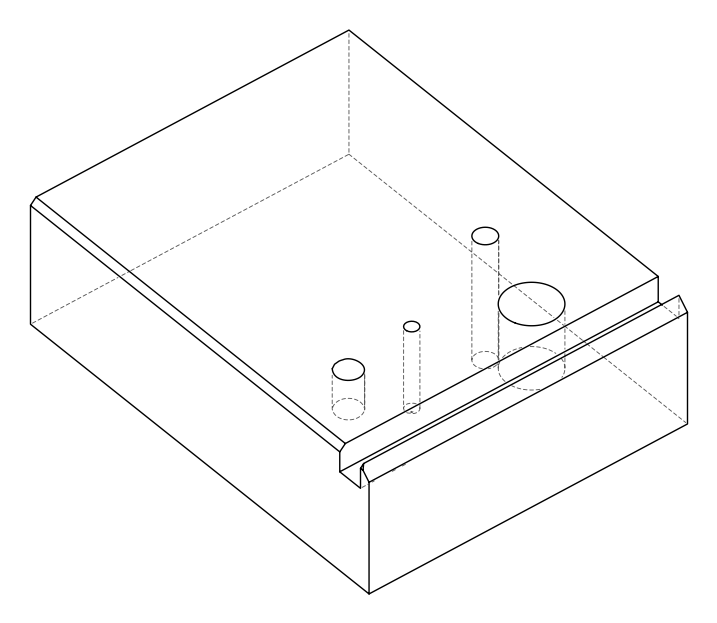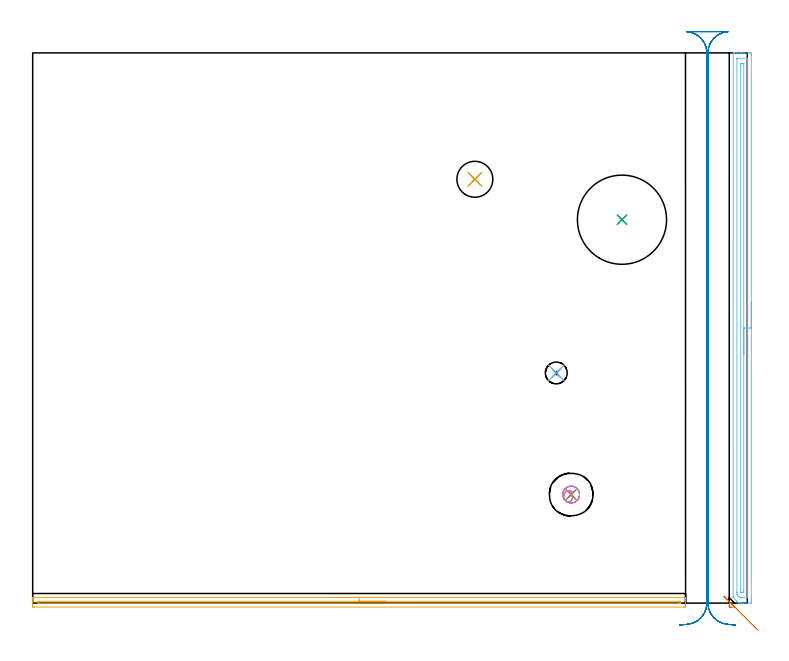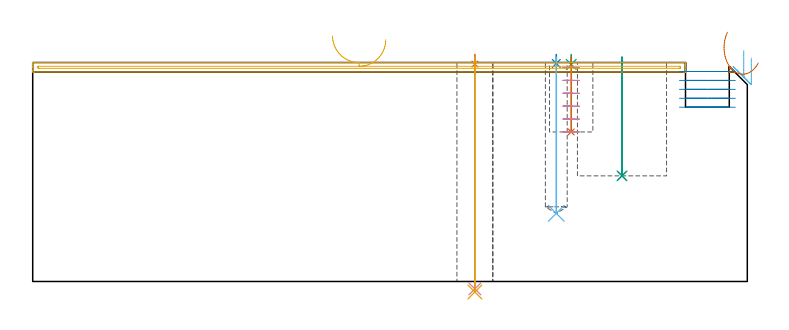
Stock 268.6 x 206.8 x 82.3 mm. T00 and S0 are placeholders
(PLAN: 14 operations, 9 tool changes, 16.6 min)
(1 SPOT_DRILL | STEP1HOLE | NXT0321_9005460120000 | 0.03 min | 1 mm3)
(2 SPOT_DRILL_1 | STEP1POCKET | NXT0321_9005460120000 | 0.03 min | 0 mm3)
(3 SPOT_DRILL_2 | STEP1POCKET_1 | NXT0321_9005460120000 | 0.03 min | 3 mm3)
(4 DRILL_THROUGH_HOLE_INTO_CENTER | STEP1HOLE | NXT0301_042 | 0.35 min | 3243 mm3)
(5 DRILL_TO_ENLARGE_THROUGH_HOLE | STEP1HOLE | NXT0301_102 | 0.35 min | 8521 mm3)
(6 DRILL_BLIND_HOLE_INTO_CENTER | STEP1POCKET | UGT0301_199 | 0.24 min | 2897 mm3)
(7 DRILL_BLIND_HOLE_INTO_CENTER_1 | STEP1POCKET_1 | NXT0301_128 | 0.11 min | 2823 mm3)
(8 INDEXABLE_INSERT_DRILL_BLIND_HOLE_FROM_SOLID | STEP1POCKET_2 | NXT0302_014 | 0.18 min | 15365 mm3)
(9 DRILL_TO_ENLARGE_BLIND_HOLE | STEP1POCKET_2 | UGT0301_383 | 0.18 min | 22169 mm3)
(10 MILL_ROUGH_BLIND_HOLE_CONTOUR | STEP1POCKET_1 | NXT0201_013 | Spiral | 0.78 min | 2621 mm3)
(11 AREA_MILL | FG_CHAMFER_SURFACE | UGT0205_001 | 4.08 min | 1610 mm3)
(12 AREA_MILL_1 | FG_CHAMFER_SURFACE_1 | UGT0205_001 | 5.13 min | 7126 mm3)
(13 AREA_MILL_2 | FG_CHAMFER_SURFACE_2 | UGT0205_001 | 0.16 min | 15 mm3)
(14 MILL_RECTANGULAR_SLOT | SLOT_RECTANGULAR | UGT0201_010 | Follow Part, ap 4, ae 75% | 4.91 min | 56724 mm3)
(TOOL NXT0321_9005460120000 | NC Spot Drill, 142deg, 12mm, Carbide, Uncoated | D12 PA142 FL30 Z2)
(TOOL NXT0301_042 | Carbide Drill 7.1mm [860.1-0710-057A1-MM 2214] | D7.1 PA140 FL85 Z2)
(TOOL NXT0301_102 | Carbide Drill 13.5mm [860.1-1350-108A1-MM 2214] | D13.5 PA140 FL123 Z2)
(TOOL UGT0301_199 | Twist Drill 8.2 mm | D8.2 PA118 FL72 Z2)
(TOOL NXT0301_128 | Carbide Drill 12mm [861.1-1200-036A1-GP GC34] | D12 PA150 FL37.4 Z2)
(TOOL NXT0302_014 | Index. Insert Drill 21.5mm [880-D2150L25-03] | D21.5 PA176 FL65 Z2)
(TOOL UGT0301_383 | Twist Drill Flat Bottom 33.5 mm | D33.5 PA180 FL175 Z2)
(TOOL NXT0201_013 | ENDMILL 10mm | D10 FL30 Z4)
(TOOL UGT0205_001 | Chamfer Mill 20 x 3 x 45 deg. | D20 FL50 Z2)
(TOOL UGT0201_010 | End Mill 16 mm | D16 FL22 Z2)
(OP 1 SPOT_DRILL)
G17 G21 G94 G90
T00 M6
G54
G17 G0 G90 X166.2 Y159.3 S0 M3
G43 Z92.3 H0
G94 G81 G98 Z81.715 F250. R85.3
G80
M5
M2
(OP 2 SPOT_DRILL_1)
G17 G21 G94 G90
T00 M6
G54
G17 G0 G90 X196.8 Y86.5 S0 M3
G43 Z92.3 H0
G94 G81 G98 Z81.947 F250. R85.3
G80
M5
M2
(OP 3 SPOT_DRILL_2)
G17 G21 G94 G90
T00 M6
G54
G17 G0 G90 X202.4 Y40.8 S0 M3
G43 Z92.3 H0
G94 G81 G98 Z81.598 F250. R85.3
G80
M5
M2
(OP 4 DRILL_THROUGH_HOLE_INTO_CENTER)
G17 G21 G94 G90
T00 M6
G54
G17 G0 G90 X166.2 Y159.3 S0 M3
G43 Z92.3 H1
G94 G73 G98 Z-2.792 F250. Q7.091 R84.3
G80
M5
M2
(OP 5 DRILL_TO_ENLARGE_THROUGH_HOLE)
G17 G21 G94 G90
T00 M6
G54
G17 G0 G90 X166.2 Y159.3 S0 M3
G43 Z92.3 H1
G94 G73 G98 Z-3.957 F250. Q12.322 R84.3
G80
M5
M2
(OP 6 DRILL_BLIND_HOLE_INTO_CENTER)
G17 G21 G94 G90
T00 M6
G54
G17 G0 G90 X196.8 Y86.5 S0 M3
G43 Z92.3 H0
G94 G81 G98 Z25.6 F250. R84.3
G80
M5
M2
(OP 7 DRILL_BLIND_HOLE_INTO_CENTER_1)
G17 G21 G94 G90
T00 M6
G54
G17 G0 G90 X202.4 Y40.8 S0 M3
G43 Z92.3 H1
G94 G81 G98 Z56.2 F250. R84.3
G80
M5
M2
(OP 8 INDEXABLE_INSERT_DRILL_BLIND_HOLE_FROM_SOLID)
G17 G21 G94 G90
T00 M6
G54
G17 G0 G90 X221.5 Y144.1 S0 M3
G43 Z92.3 H1
G94 G81 G98 Z39.7 F250. R84.3
G80
M5
M2
(OP 9 DRILL_TO_ENLARGE_BLIND_HOLE)
G17 G21 G94 G90
T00 M6
G54
G17 G0 G90 X221.5 Y144.1 S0 M3
G43 Z92.3 H0
G94 G81 G98 Z39.7 F250. R84.3
G80
M5
M2
(OP 10 MILL_ROUGH_BLIND_HOLE_CONTOUR)
G17 G21 G94 G90
T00 M6
G54
G17 G0 G90 X202.4 Y40.8 S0 M3
G43 Z92.3 H0
Z80.45
G94 G3 X202.853 Y41.49 R0.494 F250.
X201.774 Y42.245 R1.257
X199.712 Y40.948 R2.094
X200.244 Y38.504 R2.207
X204.696 Y38.644 R3.15
X200.244 Y38.504 R-3.15
X202.47 Y38.574 R1.575
X202.4 Y40.8 R1.575
G0 Z75.6
G3 X202.853 Y41.49 R0.494
X201.774 Y42.245 R1.257
X199.712 Y40.948 R2.094
X200.244 Y38.504 R2.207
X204.696 Y38.644 R3.15
X200.244 Y38.504 R-3.15
X202.47 Y38.574 R1.575
X202.4 Y40.8 R1.575
G0 Z70.75
G3 X202.853 Y41.49 R0.494
X201.774 Y42.245 R1.257
X199.712 Y40.948 R2.094
X200.244 Y38.504 R2.207
X204.696 Y38.644 R3.15
X200.244 Y38.504 R-3.15
X202.47 Y38.574 R1.575
X202.4 Y40.8 R1.575
G0 Z65.9
G3 X202.853 Y41.49 R0.494
X201.774 Y42.245 R1.257
X199.712 Y40.948 R2.094
X200.244 Y38.504 R2.207
X204.696 Y38.644 R3.15
X200.244 Y38.504 R-3.15
X202.47 Y38.574 R1.575
X202.4 Y40.8 R1.575
G0 Z61.05
G3 X202.853 Y41.49 R0.494
X201.774 Y42.245 R1.257
X199.712 Y40.948 R2.094
X200.244 Y38.504 R2.207
X204.696 Y38.644 R3.15
X200.244 Y38.504 R-3.15
X202.47 Y38.574 R1.575
X202.4 Y40.8 R1.575
G0 Z56.2
G3 X202.853 Y41.49 R0.494
X201.774 Y42.245 R1.257
X199.712 Y40.948 R2.094
X200.244 Y38.504 R2.207
X204.696 Y38.644 R3.15
X200.244 Y38.504 R-3.15
X202.47 Y38.574 R1.575
X202.4 Y40.8 R1.575
G0 Z92.3
M5
M2
(OP 11 AREA_MILL)
G17 G21 G94 G90
T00 M6
G54
G17 G0 G90 X112.7 Y2.1 S1061 M3
G43 Z92.3 H0
G94 G1 X112.738 Z91.428 F250.
X112.852 Z90.563
X113.041 Z89.712
X113.303 Z88.88
X113.637 Z88.074
X114.04 Z87.3
X114.508 Z86.564
X115.04 Z85.872
X115.629 Z85.229
X116.272 Z84.64
X116.964 Z84.108
X117.7 Z83.64
X118.474 Z83.237
X119.28 Z82.903
X120.112 Z82.641
X120.964 Z82.452
X121.828 Z82.338
X122.7 Z82.3
X245.216
X245.391 Y2.097 Z82.288
X245.394 Y2.087 Z82.278
X245.4 Y1.709 Z81.909
Y1.468 Z81.668
Y0.742 Z80.937
Y-0.505 Z79.692
X245.396 Y-1.025 Z79.17
X245.391 Y-1.491 Z78.705
X245.245 Y-1.495 Z78.702
X244.769 Y-1.5 Z78.7
X0.631
X0.155 Y-1.495 Z78.702
X0.009 Y-1.491 Z78.705
X0. Y-1.025 Z79.17
Y0.379 Z80.575
Y0.742 Z80.937
Y1.468 Z81.668
Y1.709 Z81.909
X0.006 Y2.087 Z82.278
X0.009 Y2.097 Z82.288
X0.184 Y2.1 Z82.3
X122.7
Y0.686 Z80.886
X243.038 Y0.685 Z80.885
X243.369 Y0.679 Z80.879
X243.39 Y0.571 Z80.771
X243.398 Y0.33 Z80.53
X243.399 Y0.093 Z80.293
Y0.024 Z80.224
X243.396 Y-0.031 Z80.169
X243.391 Y-0.067 Z80.133
X243.387 Y-0.079 Z80.121
X242.924 Y-0.086 Z80.114
X2.42 Y-0.085 Z80.115
X2.362
X2.031 Y-0.079 Z80.121
X2.01 Y0.029 Z80.229
X2.004 Y0.269 Z80.469
X2.01 Y0.655 Z80.855
X2.013 Y0.681 Z80.881
X2.018 Y0.682 Z80.882
X2.042 Y0.684 Z80.884
X2.093 Y0.685 Z80.885
X2.195 Y0.686 Z80.886
X122.7
X123.572 Z80.924
X124.436 Z81.038
X125.288 Z81.227
X126.12 Z81.489
X126.926 Z81.823
X127.7 Z82.226
X128.436 Z82.694
X129.128 Z83.225
X129.771 Z83.815
X130.36 Z84.458
X130.892 Z85.15
X131.36 Z85.886
X131.763 Z86.66
X132.097 Z87.466
X132.359 Z88.298
X132.548 Z89.149
X132.662 Z90.014
X132.7 Z90.886
G0 Z92.3
M5
M2
(OP 12 AREA_MILL_1)
G17 G21 G94 G90
T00 M6
G54
G17 G0 G90 X270.1 Y113.4 S1061 M3
G43 Z92.3 H0
Z84.
G94 G1 Y113.362 Z83.128 F250.
Y113.248 Z82.264
Y113.059 Z81.412
Y112.797 Z80.58
Y112.463 Z79.774
Y112.06 Z79.
Y111.592 Z78.264
Y111.06 Z77.572
Y110.471 Z76.929
Y109.828 Z76.34
Y109.136 Z75.808
Y108.4 Z75.34
Y107.626 Z74.937
Y106.82 Z74.603
Y105.988 Z74.341
Y105.137 Z74.152
Y104.272 Z74.038
Y103.4 Z74.
Y1.167
X270.099 Y0.623 Z74.001
X270.096 Y0.277 Z74.002
X270.093 Y0.01 Z74.003
X269.758 Y0. Z74.338
X267.137 Z76.959
X266.448 Z77.652
X266.078 Z78.021
X265.399 Y0.01 Z78.7
X265.39 Y0.017 Z78.71
X265.224 Y0.176 Z78.876
X265.2 Y0.2 Z78.9
X264.618 Y0.782 Z79.482
X264.516 Y0.883 Z79.582
X264.478 Y0.921 Z79.62
X263.336 Y2.065 Z80.764
X263.307 Y2.099 Z80.793
X263.3 Y2.411 Z80.8
Y206.624
X263.302 Y206.79 Z80.788
X263.432 Y206.797 Z80.66
X263.57 Y206.8 Z80.53
X263.827 Z80.273
X264.516 Z79.579
X265.734 Z78.363
X266.263 Z77.831
X266.872 Z77.223
X269.493 Z74.604
X269.758 Y206.796 Z74.339
X270.093 Y206.79 Z74.004
X270.097 Y206.524 Z74.002
X270.099 Y206.177 Z74.001
X270.1 Y205.827 Z74.
Y103.4
X268.686 Z75.414
X268.685 Y2.411 Z75.415
X268.683 Y2.065 Z75.417
X268.681 Y2.023 Z75.419
X268.68 Y2.01 Z75.42
X268.652 Y2.008 Z75.448
X268.546 Y2.003 Z75.554
X268.411 Y2. Z75.689
X266.664 Y2.001 Z77.436
X266.263 Y2.005 Z77.837
X265.864 Y2.01 Z78.236
X265.441 Y2.411 Z78.659
X265.39 Y2.461 Z78.71
X264.975 Y2.882 Z79.125
X264.764 Y3.097 Z79.336
X264.721 Y3.15 Z79.379
X264.719 Y3.206 Z79.381
X264.717 Y3.304 Z79.383
X264.714 Y3.995 Z79.386
Y4.198
X264.715 Y204.39 Z79.385
X264.717 Y204.735 Z79.383
X264.719 Y204.777 Z79.381
X264.72 Y204.79 Z79.38
X264.748 Y204.792 Z79.352
X264.855 Y204.797 Z79.245
X264.989 Y204.8 Z79.111
X268.483 Z75.617
X268.637 Y204.797 Z75.463
X268.669 Y204.794 Z75.431
X268.679 Y204.79 Z75.421
X268.681 Y204.78 Z75.419
X268.684 Y204.744 Z75.416
X268.685 Y204.593 Z75.415
X268.686 Y103.4 Z75.414
X267.272 Z76.828
X267.271 Y4.954 Z76.829
X267.269 Y4.198 Z76.831
X267.267 Y4.064 Z76.833
X267.265 Y4.022 Z76.835
X267.232 Y4.01 Z76.868
X267.137 Y4.008 Z76.963
X266.455 Y4.002 Z77.645
X266.36 Y4.006 Z77.74
X266.313 Y4.01 Z77.787
X266.263 Y4.048 Z77.837
X266.187 Y4.123 Z77.913
X266.148 Y4.163 Z77.952
X266.135 Y4.198 Z77.965
X266.133 Y4.331 Z77.967
X266.129 Y5.092 Z77.971
Y5.229
Y201.846
X266.131 Y202.602 Z77.969
X266.133 Y202.736 Z77.967
X266.135 Y202.778 Z77.965
X266.168 Y202.79 Z77.932
X266.263 Y202.792 Z77.837
X266.944 Y202.799 Z77.156
X267.137 Z76.963
X267.201 Y202.798 Z76.899
X267.252 Y202.793 Z76.848
X267.263 Y202.79 Z76.837
X267.266 Y202.777 Z76.834
X267.269 Y202.74 Z76.831
X267.271 Y202.602 Z76.829
Y202.464
X267.272 Y103.4 Z76.828
Y102.528 Z76.867
Y101.664 Z76.98
Y100.812 Z77.169
Y99.98 Z77.432
Y99.174 Z77.765
Y98.4 Z78.168
Y97.664 Z78.637
Y96.972 Z79.168
Y96.329 Z79.757
Y95.74 Z80.401
Y95.209 Z81.093
Y94.74 Z81.828
Y94.337 Z82.602
Y94.003 Z83.408
Y93.741 Z84.24
Y93.552 Z85.092
Y93.438 Z85.957
Y93.4 Z86.828
G0 Z92.3
M5
M2
(OP 13 AREA_MILL_2)
G17 G21 G94 G90
T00 M6
G54
G17 G0 G90 X261.159 Y1.241 S1061 M3
G43 Z93.688 H0
G94 G1 X260.825 Y1.575 Z92.955 F250.
X260.538 Y1.862 Z92.183
X260.299 Y2.101 Z91.378
X260.111 Y2.289 Z90.548
X259.975 Y2.425 Z89.697
X259.891 Y2.509 Z88.832
X259.862 Y2.538 Z87.961
X259.886 Y2.514 Z87.089
X259.963 Y2.437 Z86.224
X260.094 Y2.306 Z85.371
X260.277 Y2.123 Z84.538
X260.51 Y1.89 Z83.731
X260.793 Y1.607 Z82.955
X261.122 Y1.278 Z82.217
X261.495 Y0.905 Z81.522
X261.909 Y0.491 Z80.877
X262.362 Y0.038 Z80.284
X262.85 Y-0.45 Z79.75
X263.891 Y-1.491 Z78.707
X263.893 Y-1.497 Z78.701
X263.891 Y-1.499 Z78.699
X263.804 Y-1.5 Z78.7
X262.407
X262.259
X261.958 Y-1.497 Z78.703
X261.802 Y-1.491 Z78.705
X261.8 Y-1.211 Z78.985
Y-0.896 Z79.299
Y-0.266 Z79.934
Y0.504 Z80.703
Y0.591 Z80.788
Y0.596 Z80.793
X261.802 Y0.597
X261.805 Y0.596
X262.85 Y-0.45 Z79.75
X263.369 Y-0.969 Z79.278
X263.915 Y-1.515 Z78.871
X264.483 Y-2.083 Z78.534
X265.071 Y-2.671 Z78.268
X265.672 Y-3.273 Z78.075
X266.284 Y-3.884 Z77.957
X266.9 Y-4.5 Z77.915
X267.516 Y-5.116 Z77.949
X268.128 Y-5.728 Z78.059
X268.731 Y-6.331 Z78.244
X269.32 Y-6.92 Z78.502
X269.891 Y-7.491 Z78.832
X270.44 Y-8.04 Z79.232
X270.962 Y-8.562 Z79.697
X271.453 Y-9.053 Z80.225
X271.909 Y-9.509 Z80.811
X272.328 Y-9.928 Z81.452
X272.706 Y-10.306 Z82.141
G0 Z92.3
M5
M2
(OP 14 MILL_RECTANGULAR_SLOT)
G17 G21 G94 G90
T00 M6
G54
G17 G0 G90 X264.08 Y-8.234 S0 M3
G43 Z92.3 H0
Z78.94
G94 G1 X261.091 Y-7.969 F250.
G2 X253.8 Y0. R8. F500.
G1 Y206.8
G2 X261.4 Y214.79 R8.
G1 Y214.8
X245.8
Y214.79
G2 X253.4 Y206.8 R8.
G1 Y0.
G2 X246.109 Y-7.969 R8.
G1 X243.121 Y-8.234 F250.
G0 X264.097 Y-8.23 Z75.58
G1 X261.108 Y-7.97
G2 X253.8 Y0. R8. F500.
G1 Y206.8
G2 X261.4 Y214.79 R8.
G1 Y214.8
X245.8
Y214.79
G2 X253.4 Y206.8 R8.
G1 Y0.
G2 X246.092 Y-7.97 R8.
G1 X243.103 Y-8.23 F250.
G0 X264.097 Z72.22
G1 X261.108 Y-7.97
G2 X253.8 Y0. R8. F500.
G1 Y206.8
G2 X261.4 Y214.79 R8.
G1 Y214.8
X245.8
Y214.79
G2 X253.4 Y206.8 R8.
G1 Y0.
G2 X246.092 Y-7.97 R8.
G1 X243.103 Y-8.23 F250.
G0 X264.097 Z68.86
G1 X261.108 Y-7.97
G2 X253.8 Y0. R8. F500.
G1 Y206.8
G2 X261.4 Y214.79 R8.
G1 Y214.8
X245.8
Y214.79
G2 X253.4 Y206.8 R8.
G1 Y0.
G2 X246.092 Y-7.97 R8.
G1 X243.103 Y-8.23 F250.
G0 X264.097 Z65.5
G1 X261.108 Y-7.97
G2 X253.8 Y0. R8. F500.
G1 Y206.8
G2 X261.4 Y214.79 R8.
G1 Y214.8
X245.8
Y214.79
G2 X253.4 Y206.8 R8.
G1 Y0.
G2 X246.092 Y-7.97 R8.
G1 X243.103 Y-8.23 F250.
G0 Z92.3
M5
M2
